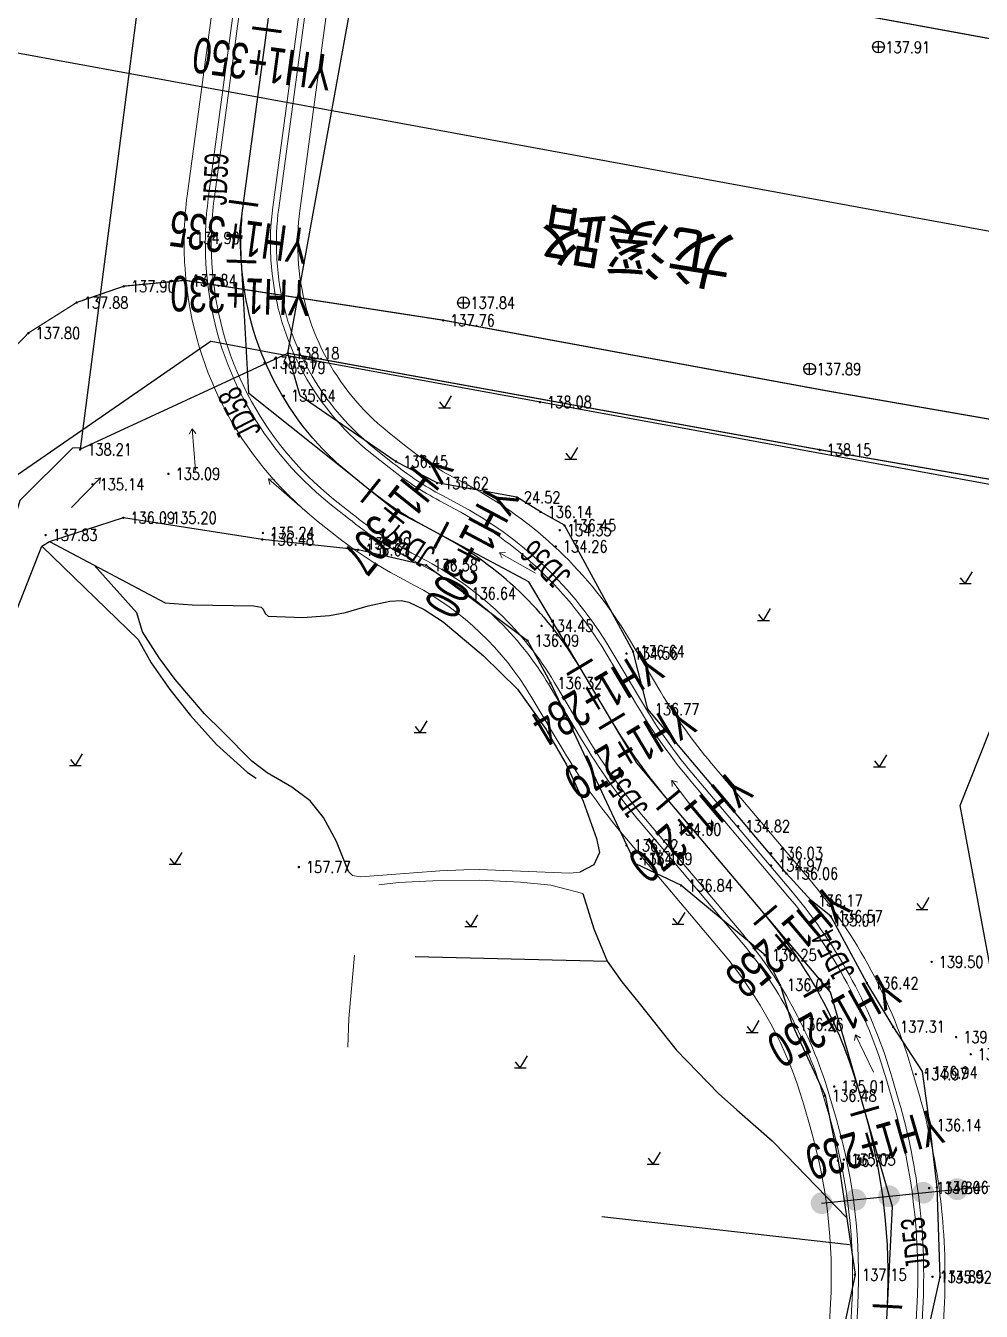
# Model space of a CAD drawing. Extents: x 529262 to 576451, y 2694391 to 2717535.
# Drawn here: x 562910.7 to 562991.4, y 2710203.6 to 2710312.2 of the extents above; entities that cross this region are included whole.
import ezdxf
from ezdxf.enums import TextEntityAlignment as Align
from ezdxf.xclip import XClip

# ---------------------------------------------------------------- set-up
doc = ezdxf.new("R2010")
doc.units = 0
doc.header["$XCLIPFRAME"] = 0
doc.linetypes.add('DASHED', pattern=[19.05, 12.7, -6.35])
for name, color, linetype in [('COMPONENT', 8, 'Continuous'), ('DLSS', 4, 'Continuous'), ('DMTZ', 8, 'Continuous'), ('GCD', 8, 'Continuous'), ('JMD', 8, 'Continuous'), ('PP-COM', 7, 'Continuous'), ('RD-中线', 40, 'Continuous'), ('RD-红线', 7, 'Continuous'), ('RD-路名', 7, 'Continuous'), ('ZBTZ', 8, 'Continuous'), ('交点标注', 3, 'Continuous'), ('桩号标注_YH', 2, 'Continuous'), ('道路中线_04护管挡墙', 7, 'Continuous'), ('雨水管径标注_YH', 95, 'Continuous')]:
    doc.layers.add(name, color=color, linetype=linetype)
doc.layers.add('SXSS', color=5, linetype='Continuous', lineweight=0)
doc.styles.add('EICAD', font='fsdb_e.shx', dxfattribs={"width": 0.707, "height": 2, "bigfont": 'tjhzf.shx'})
doc.styles.add('HZ', font='rs.shx', dxfattribs={"width": 0.8, "bigfont": 'hztxt.shx'})
doc.styles.add('JieTuHzTxt', font='smsim.shx', dxfattribs={"width": 0.7, "bigfont": 'smfs.shx'})
doc.styles.add('SMEDI', font='smsim.shx', dxfattribs={"width": 0.75, "height": 3.5, "bigfont": 'smfs.shx'})
doc.styles.add('黑体', font='simhei.ttf')
doc.linetypes.add('10421', pattern='A,2,[150,AAA.SHX,S=0.5,R=0,X=0,Y=0.5],1e-11', length=2)

# ---------------------------------------------------------------- blocks, each defined once
blk = doc.blocks.new('A$C19FD0107')
at = {"layer": 'RD-中线', "color": 8, "linetype": 'Continuous', "flags": 128}
blk.add_lwpolyline([(-8094.49, 15920.48), (-7546.41, 15819.96, 0.052358), (-7483.94, 15815.15), (-7169.78, 15823.9, 0.002675), (-7009.35, 15829.23), (-6599.11, 15842.91, -0.002003), (-6594.3, 15843.05, -0.002003)], format="xyb", dxfattribs=at)
at = {"layer": 'RD-红线', "color": 8}
blk.add_lwpolyline([(-8071.64, 15894.94), (-8089.11, 15882.86, 0.414874)], format="xyb", dxfattribs=at)
at = {"layer": 'RD-红线', "color": 8, "linetype": 'Continuous', "flags": 128}
blk.add_lwpolyline([(-8071.64, 15894.94), (-8066.71, 15894.03), (-7838.98, 15852.27)], dxfattribs=at)
blk = doc.blocks.new('A$C78DC5665')
at = {"layer": '雨水管径标注_YH', "color": 2}
for p, q in [((0.92, 35.54), (0.92, -12.18)), ((0.92, 7.02), (7.25, 7.02)), ((0.92, 2.22), (7.25, 2.22)), ((0.92, -2.58), (7.25, -2.58)), ((0.92, -7.38), (7.25, -7.38)), ((0.92, -12.18), (7.25, -12.18))]:
    blk.add_line(p, q, dxfattribs=at)
at = {"layer": '雨水管径标注_YH', "color": 2, "const_width": 0.919}
for points in [[(0.46, 35.54, 1), (1.38, 35.54, 1)], [(0.46, 32.67, 1), (1.38, 32.67, 1)], [(0.46, 29.82, 1), (1.38, 29.82, 1)], [(0.46, 26.91, 1), (1.38, 26.91, 1)], [(0.46, 24.02, 1), (1.38, 24.02, 1)]]:
    blk.add_lwpolyline(points, format="xyb", close=True, dxfattribs=at)
at = {"layer": '雨水管径标注_YH', "color": 2, "style": 'SMEDI', "width": 0.75}
for s, p in [('左岸污水管', (8.01, 4.86)), ('护墙顶边线', (8.01, -0.06)), ('护墙中心线', (8.01, -4.85)), ('护墙顶边线', (8.01, -9.65)), ('右岸污水管', (8.01, -14.45))]:
    blk.add_text(s, height=3.5, dxfattribs=at).set_placement(p)
blk = doc.blocks.new('GC200')
at = {"linetype": 'Continuous', "const_width": 0.2, "flags": 128}
blk.add_lwpolyline([(-0.1, 0, 1), (0.1, 0, 1)], format="xyb", close=True, dxfattribs=at)
blk = doc.blocks.new('gc123')
at = {"color": 8}
for p, q in [((-1, 0), (1, 0)), ((0, 0), (-0.8, 1)), ((0, 0), (1.2, 2))]:
    blk.add_line(p, q, dxfattribs=at)
blk = doc.blocks.new('gc086')
at = {"color": 8}
for p, q in [((0, 0), (7, 0)), ((7, 0), (6.18, 0.57)), ((7, 0), (6.18, -0.57))]:
    blk.add_line(p, q, dxfattribs=at)
blk = doc.blocks.new('gcbj0102')
for p, q in [((-1, 0), (1, 0)), ((0, -1), (0, 1))]:
    blk.add_line(p, q)
blk.add_circle((0, 0), 1)

msp = doc.modelspace()

# ---------------------------------------------------------------- linework, layer by layer
at = {"layer": 'DLSS', "color": 8, "linetype": 'Continuous', "const_width": 0.1, "flags": 128}
for points in [[(562961.054, 2710321.862), (562960.488, 2710319.746), (562960.402, 2710317.564), (562961.065, 2710316.783), (562992.964, 2710310.947), (563008.577, 2710308.231), (563053.044, 2710300.94)], [(562945.958, 2710287.321), (562924.148, 2710290.687), (562918.997, 2710290.195), (562915.007, 2710288.82), (562910.937, 2710286.249), (562906.31, 2710281.51), (562903.649, 2710274.359), (562889.912, 2710277.072)], [(562945.958, 2710287.321), (562978.628, 2710281.302), (562994.242, 2710278.585), (563024.994, 2710273.792)], [(562932.831, 2710284.535), (562977.753, 2710276.379), (562997.104, 2710273.012), (562998.135, 2710272.726)]]:
    msp.add_lwpolyline(points, dxfattribs=at)
at = {"layer": 'DMTZ', "linetype": '10421', "flags": 128}
for points in [[(562891.817, 2709967.535), (562899.139, 2709975.645), (562902.82, 2709977.469), (562904.768, 2709983.506), (562903.262, 2709992.527), (562889.149, 2710004.377), (562888.172, 2710014.44), (562892.017, 2710025.357), (562907.582, 2710037.435), (562915.731, 2710052.908), (562926.172, 2710065.286), (562942.719, 2710077.383), (562966.058, 2710095.039), (562972.347, 2710098.743), (562983.633, 2710105.189), (562991.499, 2710115.352), (562993.368, 2710123.006), (562992.616, 2710137.584), (562993.039, 2710142.441), (562986.618, 2710173.376), (562984.673, 2710176.861), (562984.959, 2710183.234), (562985.227, 2710186.761), (562985.505, 2710191.139), (562985.496, 2710195.611), (562987.925, 2710206.507), (562987.659, 2710214.081), (562987.05, 2710219.352), (562986.429, 2710223.862), (562983.956, 2710227.657), (562981.743, 2710231.341), (562978.703, 2710236.972), (562977.016, 2710238.306), (562974.952, 2710240.591), (562963.226, 2710254.464), (562961.996, 2710259.346), (562956.197, 2710270.005), (562954.182, 2710271.136), (562952.182, 2710272.369), (562945.448, 2710273.573), (562941.972, 2710275.348), (562933.863, 2710280.93), (562932.831, 2710284.535)], [(562915.339, 2710276.545), (562914.658, 2710276.505), (562910.202, 2710272.099), (562906.512, 2710259.629), (562903.799, 2710250.629), (562900.544, 2710243.797)], [(562912.698, 2710268.629), (562918.954, 2710270.651), (562930.683, 2710268.81), (562938.776, 2710267.938), (562944.523, 2710266.64), (562947.749, 2710264.257), (562953.079, 2710260.269), (562955.015, 2710256.686), (562961.451, 2710242.961), (562962.204, 2710241.418), (562966.056, 2710239.586), (562973.131, 2710233.709), (562974.4, 2710231.191), (562975.412, 2710227.837), (562978.203, 2710221.83), (562979.299, 2710216.339), (562980.734, 2710206.705), (562979.915, 2710202.895), (562978.949, 2710196.924), (562978.931, 2710192.473), (562978.359, 2710174.733), (562981.085, 2710166.161), (562983.669, 2710157.243), (562984.47, 2710154.475), (562984.378, 2710140.244), (562985.286, 2710133.966), (562984.33, 2710123.145), (562985.518, 2710120.925), (562984.491, 2710118.379), (562982.412, 2710115.054), (562975.939, 2710109.063), (562974.347, 2710108.91), (562967.275, 2710105.948), (562957.665, 2710099.694), (562943.384, 2710090.343), (562935.555, 2710082.955), (562917.15, 2710068.681), (562914.408, 2710066.425), (562909.606, 2710060.262), (562906.703, 2710054.48), (562901.009, 2710045.493), (562896.64, 2710038.14), (562893.796, 2710036.489), (562887.714, 2710034.889), (562877.971, 2710032.034), (562874.119, 2710026.751), (562869.711, 2710021.235), (562870.069, 2710013.38), (562870.746, 2710011.89), (562872.199, 2710006.551), (562876.316, 2710000.578), (562878.116, 2709997.625), (562884.268, 2709994.029), (562889.617, 2709984.908), (562889.802, 2709983.913), (562888.667, 2709981.702), (562887.706, 2709980.179), (562884.46, 2709979.359), (562883.897, 2709978.376), (562882.719, 2709976.888), (562882.151, 2709971.685)], [(562946.356, 2709923.839), (562948.566, 2709930.971), (562948.633, 2709933.432), (562937.096, 2709944.437), (562921.896, 2709952.03), (562918.364, 2709952.926), (562910.235, 2709958.348), (562903.206, 2709963.164), (562900.039, 2709966.034), (562899.305, 2709969.756), (562900.979, 2709972.277), (562905.766, 2709981.011), (562904.643, 2709994.259), (562900.465, 2709999.384), (562897.08, 2710008.637), (562898.51, 2710021.246), (562905.366, 2710031.693), (562911.722, 2710039.337), (562924.469, 2710058.08), (562946.043, 2710074.761), (562975.65, 2710096.722), (562988.842, 2710105.064), (562993.974, 2710104.948), (562996.879, 2710116.312), (562997.75, 2710120.364), (562997.082, 2710129.336), (562994.732, 2710142.188), (562994.501, 2710144.949), (562994.352, 2710147.194), (562995.44, 2710159.73), (562992.704, 2710173.867), (562992.727, 2710229.548), (562989.6, 2710246.322), (562997.714, 2710266.745), (563019.949, 2710268.978)]]:
    msp.add_lwpolyline(points, dxfattribs=at)
msp.add_lwpolyline([(562902.349, 2710242.937), (562905.605, 2710249.768, 0.0380035), (562905.714, 2710250.051), (562908.427, 2710259.051, 0.0012754), (562908.43, 2710259.061), (562912.055, 2710268.224), (562912.698, 2710268.629)], format="xyb", dxfattribs=at)
at = {"layer": 'DMTZ', "linetype": '10421'}
for points in [[(562912.698, 2710268.629), (562922.463, 2710263.451), (562924.747, 2710263.275), (562929.957, 2710263.195), (562930.577, 2710263.087), (562930.756, 2710262.921), (562930.907, 2710262.544), (562931.163, 2710262.325), (562934.093, 2710262.22), (562936.346, 2710262.382), (562937.693, 2710262.626), (562939.615, 2710263.201), (562941.449, 2710263.582), (562942.43, 2710263.65), (562943.045, 2710263.491), (562944.35, 2710262.88), (562945.956, 2710261.852), (562949.354, 2710258.98), (562952.223, 2710256.145), (562954.644, 2710252.742), (562954.746, 2710252.568)], [(562954.746, 2710252.568), (562956.38, 2710249.769), (562957.78, 2710246.697), (562958.887, 2710243.551), (562959.163, 2710242.345), (562958.686, 2710241.324), (562957.503, 2710240.686)], [(562957.756, 2710238.905), (562958.68, 2710235.901), (562959.807, 2710233.173), (562961.041, 2710231.427), (562962.515, 2710229.635), (562965.639, 2710225.699), (562969.212, 2710221.988), (562970.759, 2710220.633), (562973.747, 2710218.001), (562974.919, 2710216.793), (562980.017, 2710211.522)]]:
    msp.add_lwpolyline(points, dxfattribs=at)
at = {"layer": 'JMD', "linetype": 'Continuous', "flags": 128}
msp.add_lwpolyline([(562915.303, 2710276.412), (562932.831, 2710284.535), (562940.265, 2710325.537), (562923.822, 2710342.232)], close=True, dxfattribs=at)
at = {"layer": 'SXSS', "color": 8, "linetype": 'Continuous'}
for points in [[(562957.503, 2710240.686), (562956.636, 2710240.608), (562948.979, 2710240.922), (562947.705, 2710240.893), (562945.671, 2710240.814), (562938.988, 2710240.31), (562938.294, 2710240.413)], [(562940.511, 2710239.627), (562940.515, 2710239.627), (562942.178, 2710239.811), (562945.082, 2710239.967), (562949.056, 2710240.025), (562952.491, 2710239.852), (562955.035, 2710239.589), (562957.756, 2710238.905)], [(562937.901, 2710225.916), (562937.981, 2710228.346), (562938.471, 2710233.684)]]:
    msp.add_lwpolyline(points, dxfattribs=at)
at = {"layer": 'ZBTZ', "linetype": 'Continuous'}
for points in [[(562912.055, 2710268.224), (562920.194, 2710260.34), (562921.298, 2710258.376), (562922.865, 2710256.118), (562924.619, 2710253.922), (562925.832, 2710252.568)], [(562927.303, 2710252.568), (562925.798, 2710254.067), (562923.316, 2710256.971), (562921.966, 2710258.795), (562920.571, 2710261.003), (562920.081, 2710262.598), (562916.484, 2710266.621)], [(562925.832, 2710252.568), (562926.808, 2710251.48), (562929.434, 2710249.105), (562930.149, 2710248.646)], [(562938.294, 2710240.413), (562937.965, 2710240.756), (562936.951, 2710243.282), (562935.839, 2710245.319), (562934.722, 2710246.713), (562933.17, 2710247.872), (562931.083, 2710249.083), (562929.796, 2710250.085), (562927.303, 2710252.568)], [(562943.588, 2710233.561), (562959.807, 2710233.173)]]:
    msp.add_lwpolyline(points, dxfattribs=at)
at = {"layer": 'ZBTZ', "linetype": 'Continuous', "flags": 128}
msp.add_lwpolyline([(562980.265, 2710209.214), (562959.353, 2710211.568)], dxfattribs=at)
at = {"layer": '交点标注', "linetype": 'DASHED'}
for p, q in [((562928.769, 2710294.828), (562929.088, 2710297.195)), ((562928.904, 2710292.443), (562928.769, 2710294.828)), ((562929.544, 2710281.133), (562928.913, 2710292.278)), ((562938.263, 2710274.164), (562929.544, 2710281.133)), ((562942.01, 2710271.169), (562939.827, 2710272.913)), ((562944.477, 2710269.857), (562942.01, 2710271.169)), ((562953.191, 2710265.225), (562945.787, 2710269.161)), ((562957.481, 2710258.02), (562953.191, 2710265.225)), ((562962.305, 2710249.918), (562960.203, 2710253.45)), ((562964.957, 2710246.778), (562962.305, 2710249.918)), ((562978.648, 2710230.559), (562973.159, 2710237.061)), ((562981.015, 2710222.386), (562978.648, 2710230.559)), ((562983.901, 2710212.423), (562981.559, 2710220.509)), ((562983.466, 2710204.017), (562983.901, 2710212.423))]:
    msp.add_line(p, q, dxfattribs=at)
at = {"layer": '桩号标注_YH', "const_width": 0.25}
for points in [[(562929.824, 2710312.018), (562932.302, 2710311.685)], [(562927.849, 2710297.362), (562930.327, 2710297.028)], [(562927.664, 2710292.323), (562930.162, 2710292.234)], [(562939.047, 2710271.937), (562940.608, 2710273.89)], [(562945.2, 2710268.057), (562946.374, 2710270.265)], [(562956.407, 2710257.381), (562958.555, 2710258.66)], [(562959.129, 2710252.81), (562961.277, 2710254.089)], [(562964.001, 2710245.972), (562965.912, 2710247.584)], [(562972.204, 2710236.255), (562974.114, 2710237.868)], [(562976.414, 2710230.174), (562978.596, 2710231.395)], [(562980.358, 2710220.161), (562982.76, 2710220.857)], [(562982.218, 2710204.081), (562984.714, 2710203.952)]]:
    msp.add_lwpolyline(points, dxfattribs=at)
at = {"layer": '道路中线_04护管挡墙', "color": 8, "lineweight": 0}
for points in [[(562987.239, 2710184.033), (562988.259, 2710203.769, 0.0835896), (562986.17, 2710221.844), (562985.626, 2710223.721, 0.1051884), (562976.827, 2710240.158), (562968.624, 2710249.874, -0.0410303), (562964.327, 2710255.906), (562961.605, 2710260.476, 0.1371223), (562948.04, 2710273.399), (562946.73, 2710274.096, -0.0464645), (562942.825, 2710276.663), (562941.26, 2710277.913, -0.2131136), (562933.705, 2710292.55), (562933.696, 2710292.714, -0.0476659), (562933.845, 2710296.554), (562941.246, 2710351.473, -0.0825333), (562945.607, 2710365.638), (562957.112, 2710388.666, -0.0348725), (562960.312, 2710394.089), (562968.309, 2710405.709, 0.1323975), (562976.075, 2710427.695), (562976.15, 2710428.679, 0.0780064), (562975.047, 2710442.529), (562969.481, 2710465.761, -0.1370914)], [(562984.942, 2710184.152), (562985.963, 2710203.888, 0.0835896), (562983.96, 2710221.204), (562983.417, 2710223.081, 0.1051884), (562975.07, 2710238.674), (562966.867, 2710248.391, -0.0410303), (562962.351, 2710254.729), (562959.629, 2710259.3, 0.1371223), (562946.961, 2710271.368), (562945.65, 2710272.065, -0.0464645), (562941.388, 2710274.866), (562939.824, 2710276.116, -0.2131136), (562931.409, 2710292.42), (562931.4, 2710292.584, -0.0476659), (562931.565, 2710296.861), (562938.967, 2710351.78, -0.0825333), (562943.549, 2710366.666), (562955.054, 2710389.693, -0.0348725), (562958.417, 2710395.393), (562966.415, 2710407.013, 0.1323975), (562973.781, 2710427.87), (562973.857, 2710428.854, 0.0780064), (562972.81, 2710441.994), (562967.245, 2710465.225, -0.1370914)], [(562985.441, 2710184.126), (562986.462, 2710203.862, 0.0835896), (562984.441, 2710221.343), (562983.897, 2710223.221, 0.1051884), (562975.452, 2710238.997), (562967.249, 2710248.713, -0.0410303), (562962.78, 2710254.985), (562960.058, 2710259.555, 0.1371223), (562947.195, 2710271.81), (562945.885, 2710272.506, -0.0464645), (562941.701, 2710275.257), (562940.137, 2710276.507, -0.2131136), (562931.908, 2710292.448), (562931.899, 2710292.612, -0.0476659), (562932.061, 2710296.794), (562939.462, 2710351.713, -0.0825333), (562943.997, 2710366.442), (562955.502, 2710389.47, -0.0348725), (562958.829, 2710395.11), (562966.827, 2710406.73, 0.1323975), (562974.28, 2710427.832), (562974.355, 2710428.816, 0.0780064), (562973.297, 2710442.11), (562967.731, 2710465.342, -0.1370914)], [(562977.651, 2710184.529), (562978.672, 2710204.265, 0.0835896), (562976.948, 2710219.174), (562976.405, 2710221.051, 0.1051884), (562969.491, 2710233.965), (562961.289, 2710243.682, -0.0410303), (562956.078, 2710250.994), (562953.357, 2710255.565, 0.1371223), (562943.534, 2710264.923), (562942.224, 2710265.619, -0.0464645), (562936.83, 2710269.164), (562935.266, 2710270.414, -0.2131136), (562924.121, 2710292.007), (562924.111, 2710292.171, -0.0476659), (562924.331, 2710297.836), (562931.732, 2710352.755, -0.0825333), (562937.019, 2710369.928), (562948.524, 2710392.956, -0.0348725), (562952.404, 2710399.532), (562960.401, 2710411.152, 0.1323975), (562966.503, 2710428.427), (562966.578, 2710429.41, 0.0780064), (562965.711, 2710440.293), (562960.146, 2710463.524, -0.1370914)], [(562979.449, 2710184.436), (562980.47, 2710204.172, 0.0835896), (562978.677, 2710219.674), (562978.134, 2710221.551, 0.1051884), (562970.867, 2710235.126), (562962.664, 2710244.843, -0.0410303), (562957.625, 2710251.915), (562954.903, 2710256.486, 0.1371223), (562944.379, 2710266.512), (562943.069, 2710267.208, -0.0464645), (562937.954, 2710270.57), (562936.39, 2710271.82, -0.2131136), (562925.918, 2710292.109), (562925.909, 2710292.273, -0.0476659), (562926.115, 2710297.596), (562933.516, 2710352.514, -0.0825333), (562938.629, 2710369.124), (562950.134, 2710392.152, -0.0348725), (562953.887, 2710398.511), (562961.884, 2710410.131, 0.1323975), (562968.297, 2710428.289), (562968.373, 2710429.273, 0.0780064), (562967.462, 2710440.712), (562961.896, 2710463.944, -0.1370914)], [(562979.948, 2710184.41), (562980.969, 2710204.146, 0.0835896), (562979.158, 2710219.813), (562978.614, 2710221.691, 0.1051884), (562971.249, 2710235.449), (562963.046, 2710245.165, -0.0410303), (562958.055, 2710252.171), (562955.333, 2710256.741, 0.1371223), (562944.614, 2710266.953), (562943.303, 2710267.65, -0.0464645), (562938.267, 2710270.961), (562936.702, 2710272.211, -0.2131136), (562926.417, 2710292.137), (562926.408, 2710292.301, -0.0476659), (562926.61, 2710297.529), (562934.011, 2710352.448, -0.0825333), (562939.076, 2710368.9), (562950.582, 2710391.928, -0.0348725), (562954.299, 2710398.228), (562962.296, 2710409.848, 0.1323975), (562968.796, 2710428.251), (562968.871, 2710429.235, 0.0780064), (562967.948, 2710440.829), (562962.382, 2710464.06, -0.1370914)]]:
    msp.add_lwpolyline(points, format="xyb", dxfattribs=at)
at = {"layer": '道路中线_04护管挡墙', "color": 1}
msp.add_lwpolyline([(562982.445, 2710184.281), (562983.466, 2710204.017, 0.0835896), (562981.559, 2710220.509), (562981.015, 2710222.386, 0.1051884), (562973.159, 2710237.061), (562964.957, 2710246.778, -0.0410303), (562960.203, 2710253.45), (562957.481, 2710258.02, 0.1371223), (562945.787, 2710269.161), (562944.477, 2710269.857, -0.0464645), (562939.827, 2710272.913), (562938.263, 2710274.164, -0.2131136), (562928.913, 2710292.278), (562928.904, 2710292.443, -0.0476659), (562929.088, 2710297.195), (562936.489, 2710352.114, -0.0825333), (562941.313, 2710367.783), (562952.818, 2710390.811, -0.0348725), (562956.358, 2710396.81), (562964.355, 2710408.431, 0.1323975), (562971.289, 2710428.061), (562971.364, 2710429.045, 0.0780064), (562970.379, 2710441.411), (562964.814, 2710464.643, -0.1370914)], format="xyb", dxfattribs=at)

# ---------------------------------------------------------------- block references
at = {"layer": 'COMPONENT', "linetype": 'Continuous', "xscale": 0.5, "yscale": 0.5}
for p in [(562982.716, 2710310.402), (562947.669, 2710288.798), (562976.9, 2710283.203)]:
    msp.add_blockref('gcbj0102', p, dxfattribs=at)
at = {"layer": 'GCD', "color": 3, "linetype": 'Continuous'}
ref = msp.add_blockref('GC200', (562982.704, 2710310.374, 137.905), dxfattribs=dict(at, xscale=0.5, yscale=0.5, zscale=0.5))
ref.add_attrib('height', '137.91', dxfattribs={"linetype": 'Continuous', "height": 1, "style": 'HZ', "width": 0.8}).set_placement((562983.304, 2710310.374, 137.905), align=Align.MIDDLE_LEFT)
at = {"layer": 'GCD', "linetype": 'Continuous'}
ref = msp.add_blockref('GC200', (562924.409, 2710294.264, 134.9), dxfattribs=dict(at, xscale=0.5, yscale=0.5, zscale=0.5))
ref.add_attrib('height', '134.90', dxfattribs={"linetype": 'Continuous', "height": 1, "style": 'HZ', "width": 0.8}).set_placement((562925.009, 2710294.264, 134.9), align=Align.MIDDLE_LEFT)
at = {"layer": 'GCD', "color": 3, "linetype": 'Continuous'}
ref = msp.add_blockref('GC200', (562918.985, 2710290.179, 137.897), dxfattribs=dict(at, xscale=0.5, yscale=0.5, zscale=0.5))
ref.add_attrib('height', '137.90', dxfattribs={"linetype": 'Continuous', "height": 1, "style": 'HZ', "width": 0.8}).set_placement((562919.585, 2710290.179, 137.897), align=Align.MIDDLE_LEFT)
ref = msp.add_blockref('GC200', (562924.136, 2710290.671, 137.839), dxfattribs=dict(at, xscale=0.5, yscale=0.5, zscale=0.5))
ref.add_attrib('height', '137.84', dxfattribs={"linetype": 'Continuous', "height": 1, "style": 'HZ', "width": 0.8}).set_placement((562924.736, 2710290.671, 137.839), align=Align.MIDDLE_LEFT)
ref = msp.add_blockref('GC200', (562914.995, 2710288.804, 137.883), dxfattribs=dict(at, xscale=0.5, yscale=0.5, zscale=0.5))
ref.add_attrib('height', '137.88', dxfattribs={"linetype": 'Continuous', "height": 1, "style": 'HZ', "width": 0.8}).set_placement((562915.595, 2710288.804, 137.883), align=Align.MIDDLE_LEFT)
ref = msp.add_blockref('GC200', (562947.656, 2710288.785, 137.838), dxfattribs=dict(at, xscale=0.5, yscale=0.5, zscale=0.5))
ref.add_attrib('height', '137.84', dxfattribs={"linetype": 'Continuous', "height": 1, "style": 'HZ', "width": 0.8}).set_placement((562948.256, 2710288.785, 137.838), align=Align.MIDDLE_LEFT)
ref = msp.add_blockref('GC200', (562945.946, 2710287.305, 137.755), dxfattribs=dict(at, xscale=0.5, yscale=0.5, zscale=0.5))
ref.add_attrib('height', '137.76', dxfattribs={"linetype": 'Continuous', "height": 1, "style": 'HZ', "width": 0.8}).set_placement((562946.546, 2710287.305, 137.755), align=Align.MIDDLE_LEFT)
ref = msp.add_blockref('GC200', (562910.925, 2710286.233, 137.796), dxfattribs=dict(at, xscale=0.5, yscale=0.5, zscale=0.5))
ref.add_attrib('height', '137.80', dxfattribs={"linetype": 'Continuous', "height": 1, "style": 'HZ', "width": 0.8}).set_placement((562911.525, 2710286.233, 137.796), align=Align.MIDDLE_LEFT)
at = {"layer": 'GCD', "linetype": 'Continuous'}
ref = msp.add_blockref('GC200', (562930.865, 2710283.715, 138.311), dxfattribs=dict(at, xscale=0.5, yscale=0.5, zscale=0.5))
ref.add_attrib('height', '138.31', dxfattribs={"linetype": 'Continuous', "height": 1, "style": 'HZ', "width": 0.8}).set_placement((562931.465, 2710283.715, 138.311), align=Align.MIDDLE_LEFT)
at = {"layer": 'GCD', "color": 3, "linetype": 'Continuous'}
ref = msp.add_blockref('GC200', (562932.819, 2710284.519, 138.18), dxfattribs=dict(at, xscale=0.5, yscale=0.5, zscale=0.5))
ref.add_attrib('height', '138.18', dxfattribs={"linetype": 'Continuous', "height": 1, "style": 'HZ', "width": 0.8}).set_placement((562933.419, 2710284.519, 138.18), align=Align.MIDDLE_LEFT)
at = {"layer": 'GCD', "linetype": 'Continuous'}
ref = msp.add_blockref('GC200', (562931.649, 2710283.296, 135.787), dxfattribs=dict(at, xscale=0.5, yscale=0.5, zscale=0.5))
ref.add_attrib('height', '135.79', dxfattribs={"linetype": 'Continuous', "height": 1, "style": 'HZ', "width": 0.8}).set_placement((562932.249, 2710283.296, 135.787), align=Align.MIDDLE_LEFT)
at = {"layer": 'GCD', "color": 3, "linetype": 'Continuous'}
ref = msp.add_blockref('GC200', (562976.887, 2710283.19, 137.887), dxfattribs=dict(at, xscale=0.5, yscale=0.5, zscale=0.5))
ref.add_attrib('height', '137.89', dxfattribs={"linetype": 'Continuous', "height": 1, "style": 'HZ', "width": 0.8}).set_placement((562977.487, 2710283.19, 137.887), align=Align.MIDDLE_LEFT)
at = {"layer": 'GCD', "linetype": 'Continuous'}
ref = msp.add_blockref('GC200', (562932.503, 2710280.939, 135.64), dxfattribs=dict(at, xscale=0.5, yscale=0.5, zscale=0.5))
ref.add_attrib('height', '135.64', dxfattribs={"linetype": 'Continuous', "height": 1, "style": 'HZ', "width": 0.8}).set_placement((562933.103, 2710280.939, 135.64), align=Align.MIDDLE_LEFT)
at = {"layer": 'GCD', "color": 3, "linetype": 'Continuous'}
ref = msp.add_blockref('GC200', (562954.133, 2710280.393, 138.082), dxfattribs=dict(at, xscale=0.5, yscale=0.5, zscale=0.5))
ref.add_attrib('height', '138.08', dxfattribs={"linetype": 'Continuous', "height": 1, "style": 'HZ', "width": 0.8}).set_placement((562954.733, 2710280.393, 138.082), align=Align.MIDDLE_LEFT)
ref = msp.add_blockref('GC200', (562915.291, 2710276.396, 138.21), dxfattribs=dict(at, xscale=0.5, yscale=0.5, zscale=0.5))
ref.add_attrib('height', '138.21', dxfattribs={"linetype": 'Continuous', "height": 1, "style": 'HZ', "width": 0.8}).set_placement((562915.891, 2710276.396, 138.21), align=Align.MIDDLE_LEFT)
ref = msp.add_blockref('GC200', (562977.741, 2710276.363, 138.15), dxfattribs=dict(at, xscale=0.5, yscale=0.5, zscale=0.5))
ref.add_attrib('height', '138.15', dxfattribs={"linetype": 'Continuous', "height": 1, "style": 'HZ', "width": 0.8}).set_placement((562978.341, 2710276.363, 138.15), align=Align.MIDDLE_LEFT)
ref = msp.add_blockref('GC200', (562941.983, 2710275.376, 136.454), dxfattribs=dict(at, xscale=0.5, yscale=0.5, zscale=0.5))
ref.add_attrib('height', '136.45', dxfattribs={"linetype": 'Continuous', "height": 1, "style": 'HZ', "width": 0.8}).set_placement((562942.583, 2710275.376, 136.454), align=Align.MIDDLE_LEFT)
at = {"layer": 'GCD', "linetype": 'Continuous'}
ref = msp.add_blockref('GC200', (562922.75, 2710274.342, 135.09), dxfattribs=dict(at, xscale=0.5, yscale=0.5, zscale=0.5))
ref.add_attrib('height', '135.09', dxfattribs={"linetype": 'Continuous', "height": 1, "style": 'HZ', "width": 0.8}).set_placement((562923.35, 2710274.342, 135.09), align=Align.MIDDLE_LEFT)
at = {"layer": 'GCD', "color": 3, "linetype": 'Continuous'}
ref = msp.add_blockref('GC200', (562916.334, 2710273.454, 135.136), dxfattribs=dict(at, xscale=0.5, yscale=0.5, zscale=0.5))
ref.add_attrib('height', '135.14', dxfattribs={"linetype": 'Continuous', "height": 1, "style": 'HZ', "width": 0.8}).set_placement((562916.934, 2710273.454, 135.136), align=Align.MIDDLE_LEFT)
ref = msp.add_blockref('GC200', (562945.436, 2710273.557, 136.618), dxfattribs=dict(at, xscale=0.5, yscale=0.5, zscale=0.5))
ref.add_attrib('height', '136.62', dxfattribs={"linetype": 'Continuous', "height": 1, "style": 'HZ', "width": 0.8}).set_placement((562946.036, 2710273.557, 136.618), align=Align.MIDDLE_LEFT)
ref = msp.add_blockref('GC200', (562952.17, 2710272.353, 24.523), dxfattribs=dict(at, xscale=0.5, yscale=0.5, zscale=0.5))
ref.add_attrib('height', '24.52', dxfattribs={"linetype": 'Continuous', "height": 1, "style": 'HZ', "width": 0.8}).set_placement((562952.77, 2710272.353, 24.523), align=Align.MIDDLE_LEFT)
ref = msp.add_blockref('GC200', (562918.942, 2710270.635, 136.094), dxfattribs=dict(at, xscale=0.5, yscale=0.5, zscale=0.5))
ref.add_attrib('height', '136.09', dxfattribs={"linetype": 'Continuous', "height": 1, "style": 'HZ', "width": 0.8}).set_placement((562919.542, 2710270.635, 136.094), align=Align.MIDDLE_LEFT)
at = {"layer": 'GCD', "linetype": 'Continuous'}
ref = msp.add_blockref('GC200', (562922.452, 2710270.628, 135.2), dxfattribs=dict(at, xscale=0.5, yscale=0.5, zscale=0.5))
ref.add_attrib('height', '135.20', dxfattribs={"linetype": 'Continuous', "height": 1, "style": 'HZ', "width": 0.8}).set_placement((562923.052, 2710270.628, 135.2), align=Align.MIDDLE_LEFT)
at = {"layer": 'GCD', "color": 3, "linetype": 'Continuous'}
ref = msp.add_blockref('GC200', (562954.17, 2710271.12, 136.136), dxfattribs=dict(at, xscale=0.5, yscale=0.5, zscale=0.5))
ref.add_attrib('height', '136.14', dxfattribs={"linetype": 'Continuous', "height": 1, "style": 'HZ', "width": 0.8}).set_placement((562954.77, 2710271.12, 136.136), align=Align.MIDDLE_LEFT)
at = {"layer": 'GCD', "linetype": 'Continuous'}
ref = msp.add_blockref('GC200', (562955.8, 2710269.582, 134.35), dxfattribs=dict(at, xscale=0.5, yscale=0.5, zscale=0.5))
ref.add_attrib('height', '134.35', dxfattribs={"linetype": 'Continuous', "height": 1, "style": 'HZ', "width": 0.8}).set_placement((562956.4, 2710269.582, 134.35), align=Align.MIDDLE_LEFT)
at = {"layer": 'GCD', "color": 3, "linetype": 'Continuous'}
ref = msp.add_blockref('GC200', (562956.185, 2710269.989, 136.445), dxfattribs=dict(at, xscale=0.5, yscale=0.5, zscale=0.5))
ref.add_attrib('height', '136.45', dxfattribs={"linetype": 'Continuous', "height": 1, "style": 'HZ', "width": 0.8}).set_placement((562956.785, 2710269.989, 136.445), align=Align.MIDDLE_LEFT)
ref = msp.add_blockref('GC200', (562912.377, 2710269.169, 137.828), dxfattribs=dict(at, xscale=0.5, yscale=0.5, zscale=0.5))
ref.add_attrib('height', '137.83', dxfattribs={"linetype": 'Continuous', "height": 1, "style": 'HZ', "width": 0.8}).set_placement((562912.977, 2710269.169, 137.828), align=Align.MIDDLE_LEFT)
ref = msp.add_blockref('GC200', (562930.671, 2710268.794, 136.481), dxfattribs=dict(at, xscale=0.5, yscale=0.5, zscale=0.5))
ref.add_attrib('height', '136.48', dxfattribs={"linetype": 'Continuous', "height": 1, "style": 'HZ', "width": 0.8}).set_placement((562931.271, 2710268.794, 136.481), align=Align.MIDDLE_LEFT)
at = {"layer": 'GCD', "linetype": 'Continuous'}
ref = msp.add_blockref('GC200', (562930.729, 2710269.347, 135.24), dxfattribs=dict(at, xscale=0.5, yscale=0.5, zscale=0.5))
ref.add_attrib('height', '135.24', dxfattribs={"linetype": 'Continuous', "height": 1, "style": 'HZ', "width": 0.8}).set_placement((562931.329, 2710269.347, 135.24), align=Align.MIDDLE_LEFT)
ref = msp.add_blockref('GC200', (562938.885, 2710268.455, 135.29), dxfattribs=dict(at, xscale=0.5, yscale=0.5, zscale=0.5))
ref.add_attrib('height', '135.29', dxfattribs={"linetype": 'Continuous', "height": 1, "style": 'HZ', "width": 0.8}).set_placement((562939.485, 2710268.455, 135.29), align=Align.MIDDLE_LEFT)
at = {"layer": 'GCD', "color": 3, "linetype": 'Continuous'}
ref = msp.add_blockref('GC200', (562938.764, 2710267.922, 136.625), dxfattribs=dict(at, xscale=0.5, yscale=0.5, zscale=0.5))
ref.add_attrib('height', '136.63', dxfattribs={"linetype": 'Continuous', "height": 1, "style": 'HZ', "width": 0.8}).set_placement((562939.364, 2710267.922, 136.625), align=Align.MIDDLE_LEFT)
ref = msp.add_blockref('GC200', (562955.463, 2710268.206, 134.26), dxfattribs=dict(at, xscale=0.5, yscale=0.5, zscale=0.5))
ref.add_attrib('height', '134.26', dxfattribs={"linetype": 'Continuous', "height": 1, "style": 'HZ', "width": 0.8}).set_placement((562956.063, 2710268.206, 134.26), align=Align.MIDDLE_LEFT)
ref = msp.add_blockref('GC200', (562944.511, 2710266.624, 136.576), dxfattribs=dict(at, xscale=0.5, yscale=0.5, zscale=0.5))
ref.add_attrib('height', '136.58', dxfattribs={"linetype": 'Continuous', "height": 1, "style": 'HZ', "width": 0.8}).set_placement((562945.111, 2710266.624, 136.576), align=Align.MIDDLE_LEFT)
ref = msp.add_blockref('GC200', (562947.737, 2710264.241, 136.638), dxfattribs=dict(at, xscale=0.5, yscale=0.5, zscale=0.5))
ref.add_attrib('height', '136.64', dxfattribs={"linetype": 'Continuous', "height": 1, "style": 'HZ', "width": 0.8}).set_placement((562948.337, 2710264.241, 136.638), align=Align.MIDDLE_LEFT)
ref = msp.add_blockref('GC200', (562954.258, 2710261.499, 134.453), dxfattribs=dict(at, xscale=0.5, yscale=0.5, zscale=0.5))
ref.add_attrib('height', '134.45', dxfattribs={"linetype": 'Continuous', "height": 1, "style": 'HZ', "width": 0.8}).set_placement((562954.858, 2710261.499, 134.453), align=Align.MIDDLE_LEFT)
ref = msp.add_blockref('GC200', (562953.067, 2710260.253, 136.094), dxfattribs=dict(at, xscale=0.5, yscale=0.5, zscale=0.5))
ref.add_attrib('height', '136.09', dxfattribs={"linetype": 'Continuous', "height": 1, "style": 'HZ', "width": 0.8}).set_placement((562953.667, 2710260.253, 136.094), align=Align.MIDDLE_LEFT)
at = {"layer": 'GCD', "linetype": 'Continuous'}
ref = msp.add_blockref('GC200', (562961.434, 2710259.163, 134.56), dxfattribs=dict(at, xscale=0.5, yscale=0.5, zscale=0.5))
ref.add_attrib('height', '134.56', dxfattribs={"linetype": 'Continuous', "height": 1, "style": 'HZ', "width": 0.8}).set_placement((562962.034, 2710259.163, 134.56), align=Align.MIDDLE_LEFT)
at = {"layer": 'GCD', "color": 3, "linetype": 'Continuous'}
ref = msp.add_blockref('GC200', (562961.984, 2710259.33, 136.644), dxfattribs=dict(at, xscale=0.5, yscale=0.5, zscale=0.5))
ref.add_attrib('height', '136.64', dxfattribs={"linetype": 'Continuous', "height": 1, "style": 'HZ', "width": 0.8}).set_placement((562962.584, 2710259.33, 136.644), align=Align.MIDDLE_LEFT)
ref = msp.add_blockref('GC200', (562955.003, 2710256.67, 136.321), dxfattribs=dict(at, xscale=0.5, yscale=0.5, zscale=0.5))
ref.add_attrib('height', '136.32', dxfattribs={"linetype": 'Continuous', "height": 1, "style": 'HZ', "width": 0.8}).set_placement((562955.603, 2710256.67, 136.321), align=Align.MIDDLE_LEFT)
ref = msp.add_blockref('GC200', (562963.214, 2710254.448, 136.769), dxfattribs=dict(at, xscale=0.5, yscale=0.5, zscale=0.5))
ref.add_attrib('height', '136.77', dxfattribs={"linetype": 'Continuous', "height": 1, "style": 'HZ', "width": 0.8}).set_placement((562963.814, 2710254.448, 136.769), align=Align.MIDDLE_LEFT)
at = {"layer": 'GCD', "linetype": 'Continuous'}
ref = msp.add_blockref('GC200', (562970.876, 2710244.575, 134.82), dxfattribs=dict(at, xscale=0.5, yscale=0.5, zscale=0.5))
ref.add_attrib('height', '134.82', dxfattribs={"linetype": 'Continuous', "height": 1, "style": 'HZ', "width": 0.8}).set_placement((562971.476, 2710244.575, 134.82), align=Align.MIDDLE_LEFT)
at = {"layer": 'GCD', "color": 3, "linetype": 'Continuous'}
ref = msp.add_blockref('GC200', (562965.072, 2710244.295, 134.601), dxfattribs=dict(at, xscale=0.5, yscale=0.5, zscale=0.5))
ref.add_attrib('height', '134.60', dxfattribs={"linetype": 'Continuous', "height": 1, "style": 'HZ', "width": 0.8}).set_placement((562965.672, 2710244.295, 134.601), align=Align.MIDDLE_LEFT)
ref = msp.add_blockref('GC200', (562961.439, 2710242.945, 136.221), dxfattribs=dict(at, xscale=0.5, yscale=0.5, zscale=0.5))
ref.add_attrib('height', '136.22', dxfattribs={"linetype": 'Continuous', "height": 1, "style": 'HZ', "width": 0.8}).set_placement((562962.039, 2710242.945, 136.221), align=Align.MIDDLE_LEFT)
ref = msp.add_blockref('GC200', (562961.992, 2710241.787, 136.1), dxfattribs=dict(at, xscale=0.5, yscale=0.5, zscale=0.5))
ref.add_attrib('height', '136.10', dxfattribs={"linetype": 'Continuous', "height": 1, "style": 'HZ', "width": 0.8}).set_placement((562962.592, 2710241.787, 136.1), align=Align.MIDDLE_LEFT)
at = {"layer": 'GCD', "linetype": 'Continuous'}
ref = msp.add_blockref('GC200', (562962.642, 2710241.817, 134.89), dxfattribs=dict(at, xscale=0.5, yscale=0.5, zscale=0.5))
ref.add_attrib('height', '134.89', dxfattribs={"linetype": 'Continuous', "height": 1, "style": 'HZ', "width": 0.8}).set_placement((562963.242, 2710241.817, 134.89), align=Align.MIDDLE_LEFT)
at = {"layer": 'GCD', "color": 3, "linetype": 'Continuous'}
ref = msp.add_blockref('GC200', (562973.643, 2710241.263, 134.974), dxfattribs=dict(at, xscale=0.5, yscale=0.5, zscale=0.5))
ref.add_attrib('height', '134.97', dxfattribs={"linetype": 'Continuous', "height": 1, "style": 'HZ', "width": 0.8}).set_placement((562974.243, 2710241.263, 134.974), align=Align.MIDDLE_LEFT)
ref = msp.add_blockref('GC200', (562973.652, 2710242.293, 136.029), dxfattribs=dict(at, xscale=0.5, yscale=0.5, zscale=0.5))
ref.add_attrib('height', '136.03', dxfattribs={"linetype": 'Continuous', "height": 1, "style": 'HZ', "width": 0.8}).set_placement((562974.252, 2710242.293, 136.029), align=Align.MIDDLE_LEFT)
ref = msp.add_blockref('GC200', (562933.76, 2710241.126, 157.773), dxfattribs=dict(at, xscale=0.5, yscale=0.5, zscale=0.5))
ref.add_attrib('height', '157.77', dxfattribs={"linetype": 'Continuous', "height": 1, "style": 'HZ', "width": 0.8}).set_placement((562934.36, 2710241.126, 157.773), align=Align.MIDDLE_LEFT)
ref = msp.add_blockref('GC200', (562974.94, 2710240.575, 136.06), dxfattribs=dict(at, xscale=0.5, yscale=0.5, zscale=0.5))
ref.add_attrib('height', '136.06', dxfattribs={"linetype": 'Continuous', "height": 1, "style": 'HZ', "width": 0.8}).set_placement((562975.54, 2710240.575, 136.06), align=Align.MIDDLE_LEFT)
ref = msp.add_blockref('GC200', (562966.044, 2710239.57, 136.836), dxfattribs=dict(at, xscale=0.5, yscale=0.5, zscale=0.5))
ref.add_attrib('height', '136.84', dxfattribs={"linetype": 'Continuous', "height": 1, "style": 'HZ', "width": 0.8}).set_placement((562966.644, 2710239.57, 136.836), align=Align.MIDDLE_LEFT)
ref = msp.add_blockref('GC200', (562977.004, 2710238.29, 136.167), dxfattribs=dict(at, xscale=0.5, yscale=0.5, zscale=0.5))
ref.add_attrib('height', '136.17', dxfattribs={"linetype": 'Continuous', "height": 1, "style": 'HZ', "width": 0.8}).set_placement((562977.604, 2710238.29, 136.167), align=Align.MIDDLE_LEFT)
ref = msp.add_blockref('GC200', (562978.691, 2710236.956, 136.573), dxfattribs=dict(at, xscale=0.5, yscale=0.5, zscale=0.5))
ref.add_attrib('height', '136.57', dxfattribs={"linetype": 'Continuous', "height": 1, "style": 'HZ', "width": 0.8}).set_placement((562979.291, 2710236.956, 136.573), align=Align.MIDDLE_LEFT)
at = {"layer": 'GCD', "linetype": 'Continuous'}
ref = msp.add_blockref('GC200', (562978.276, 2710236.621, 135.01), dxfattribs=dict(at, xscale=0.5, yscale=0.5, zscale=0.5))
ref.add_attrib('height', '135.01', dxfattribs={"linetype": 'Continuous', "height": 1, "style": 'HZ', "width": 0.8}).set_placement((562978.876, 2710236.621, 135.01), align=Align.MIDDLE_LEFT)
at = {"layer": 'GCD', "color": 3, "linetype": 'Continuous'}
ref = msp.add_blockref('GC200', (562973.119, 2710233.693, 136.254), dxfattribs=dict(at, xscale=0.5, yscale=0.5, zscale=0.5))
ref.add_attrib('height', '136.25', dxfattribs={"linetype": 'Continuous', "height": 1, "style": 'HZ', "width": 0.8}).set_placement((562973.719, 2710233.693, 136.254), align=Align.MIDDLE_LEFT)
ref = msp.add_blockref('GC200', (562987.206, 2710233.112, 139.497), dxfattribs=dict(at, xscale=0.5, yscale=0.5, zscale=0.5))
ref.add_attrib('height', '139.50', dxfattribs={"linetype": 'Continuous', "height": 1, "style": 'HZ', "width": 0.8}).set_placement((562987.806, 2710233.112, 139.497), align=Align.MIDDLE_LEFT)
ref = msp.add_blockref('GC200', (562974.388, 2710231.175, 136.04), dxfattribs=dict(at, xscale=0.5, yscale=0.5, zscale=0.5))
ref.add_attrib('height', '136.04', dxfattribs={"linetype": 'Continuous', "height": 1, "style": 'HZ', "width": 0.8}).set_placement((562974.988, 2710231.175, 136.04), align=Align.MIDDLE_LEFT)
ref = msp.add_blockref('GC200', (562981.731, 2710231.325, 136.419), dxfattribs=dict(at, xscale=0.5, yscale=0.5, zscale=0.5))
ref.add_attrib('height', '136.42', dxfattribs={"linetype": 'Continuous', "height": 1, "style": 'HZ', "width": 0.8}).set_placement((562982.331, 2710231.325, 136.419), align=Align.MIDDLE_LEFT)
ref = msp.add_blockref('GC200', (562975.4, 2710227.821, 136.257), dxfattribs=dict(at, xscale=0.5, yscale=0.5, zscale=0.5))
ref.add_attrib('height', '136.26', dxfattribs={"linetype": 'Continuous', "height": 1, "style": 'HZ', "width": 0.8}).set_placement((562976, 2710227.821, 136.257), align=Align.MIDDLE_LEFT)
ref = msp.add_blockref('GC200', (562983.944, 2710227.641, 137.312), dxfattribs=dict(at, xscale=0.5, yscale=0.5, zscale=0.5))
ref.add_attrib('height', '137.31', dxfattribs={"linetype": 'Continuous', "height": 1, "style": 'HZ', "width": 0.8}).set_placement((562984.544, 2710227.641, 137.312), align=Align.MIDDLE_LEFT)
ref = msp.add_blockref('GC200', (562989.274, 2710226.76, 139.216), dxfattribs=dict(at, xscale=0.5, yscale=0.5, zscale=0.5))
ref.add_attrib('height', '139.22', dxfattribs={"linetype": 'Continuous', "height": 1, "style": 'HZ', "width": 0.8}).set_placement((562989.874, 2710226.76, 139.216), align=Align.MIDDLE_LEFT)
ref = msp.add_blockref('GC200', (562990.503, 2710225.313, 139.531), dxfattribs=dict(at, xscale=0.5, yscale=0.5, zscale=0.5))
ref.add_attrib('height', '139.53', dxfattribs={"linetype": 'Continuous', "height": 1, "style": 'HZ', "width": 0.8}).set_placement((562991.103, 2710225.313, 139.531), align=Align.MIDDLE_LEFT)
at = {"layer": 'GCD', "linetype": 'Continuous'}
ref = msp.add_blockref('GC200', (562985.87, 2710223.631, 134.97), dxfattribs=dict(at, xscale=0.5, yscale=0.5, zscale=0.5))
ref.add_attrib('height', '134.97', dxfattribs={"linetype": 'Continuous', "height": 1, "style": 'HZ', "width": 0.8}).set_placement((562986.47, 2710223.631, 134.97), align=Align.MIDDLE_LEFT)
at = {"layer": 'GCD', "color": 3, "linetype": 'Continuous'}
ref = msp.add_blockref('GC200', (562986.714, 2710223.771, 136.936), dxfattribs=dict(at, xscale=0.5, yscale=0.5, zscale=0.5))
ref.add_attrib('height', '136.94', dxfattribs={"linetype": 'Continuous', "height": 1, "style": 'HZ', "width": 0.8}).set_placement((562987.314, 2710223.771, 136.936), align=Align.MIDDLE_LEFT)
ref = msp.add_blockref('GC200', (562978.191, 2710221.814, 136.475), dxfattribs=dict(at, xscale=0.5, yscale=0.5, zscale=0.5))
ref.add_attrib('height', '136.48', dxfattribs={"linetype": 'Continuous', "height": 1, "style": 'HZ', "width": 0.8}).set_placement((562978.791, 2710221.814, 136.475), align=Align.MIDDLE_LEFT)
ref = msp.add_blockref('GC200', (562978.971, 2710222.581, 135.01), dxfattribs=dict(at, xscale=0.5, yscale=0.5, zscale=0.5))
ref.add_attrib('height', '135.01', dxfattribs={"linetype": 'Continuous', "height": 1, "style": 'HZ', "width": 0.8}).set_placement((562979.571, 2710222.581, 135.01), align=Align.MIDDLE_LEFT)
ref = msp.add_blockref('GC200', (562987.034, 2710219.329, 136.135), dxfattribs=dict(at, xscale=0.5, yscale=0.5, zscale=0.5))
ref.add_attrib('height', '136.14', dxfattribs={"linetype": 'Continuous', "height": 1, "style": 'HZ', "width": 0.8}).set_placement((562987.634, 2710219.329, 136.135), align=Align.MIDDLE_LEFT)
ref = msp.add_blockref('GC200', (562979.287, 2710216.323, 136.767), dxfattribs=dict(at, xscale=0.5, yscale=0.5, zscale=0.5))
ref.add_attrib('height', '136.77', dxfattribs={"linetype": 'Continuous', "height": 1, "style": 'HZ', "width": 0.8}).set_placement((562979.887, 2710216.323, 136.767), align=Align.MIDDLE_LEFT)
at = {"layer": 'GCD', "linetype": 'Continuous'}
ref = msp.add_blockref('GC200', (562979.791, 2710216.414, 135.05), dxfattribs=dict(at, xscale=0.5, yscale=0.5, zscale=0.5))
ref.add_attrib('height', '135.05', dxfattribs={"linetype": 'Continuous', "height": 1, "style": 'HZ', "width": 0.8}).set_placement((562980.391, 2710216.414, 135.05), align=Align.MIDDLE_LEFT)
at = {"layer": 'GCD', "color": 3, "linetype": 'Continuous'}
ref = msp.add_blockref('GC200', (562986.997, 2710214.011, 134.84), dxfattribs=dict(at, xscale=0.5, yscale=0.5, zscale=0.5))
ref.add_attrib('height', '134.84', dxfattribs={"linetype": 'Continuous', "height": 1, "style": 'HZ', "width": 0.8}).set_placement((562987.597, 2710214.011, 134.84), align=Align.MIDDLE_LEFT)
ref = msp.add_blockref('GC200', (562987.647, 2710214.065, 136.064), dxfattribs=dict(at, xscale=0.5, yscale=0.5, zscale=0.5))
ref.add_attrib('height', '136.06', dxfattribs={"linetype": 'Continuous', "height": 1, "style": 'HZ', "width": 0.8}).set_placement((562988.247, 2710214.065, 136.064), align=Align.MIDDLE_LEFT)
ref = msp.add_blockref('GC200', (562980.722, 2710206.689, 137.146), dxfattribs=dict(at, xscale=0.5, yscale=0.5, zscale=0.5))
ref.add_attrib('height', '137.15', dxfattribs={"linetype": 'Continuous', "height": 1, "style": 'HZ', "width": 0.8}).set_placement((562981.322, 2710206.689, 137.146), align=Align.MIDDLE_LEFT)
ref = msp.add_blockref('GC200', (562987.272, 2710206.524, 134.853), dxfattribs=dict(at, xscale=0.5, yscale=0.5, zscale=0.5))
ref.add_attrib('height', '134.85', dxfattribs={"linetype": 'Continuous', "height": 1, "style": 'HZ', "width": 0.8}).set_placement((562987.872, 2710206.524, 134.853), align=Align.MIDDLE_LEFT)
ref = msp.add_blockref('GC200', (562987.913, 2710206.491, 135.923), dxfattribs=dict(at, xscale=0.5, yscale=0.5, zscale=0.5))
ref.add_attrib('height', '135.92', dxfattribs={"linetype": 'Continuous', "height": 1, "style": 'HZ', "width": 0.8}).set_placement((562988.513, 2710206.491, 135.923), align=Align.MIDDLE_LEFT)
at = {"layer": 'PP-COM'}
ref = msp.add_blockref('A$C19FD0107', (570997.993, 2694390.603), dxfattribs=at)
XClip(ref).set_block_clipping_path([(-9366.4383134884, 14428.6043910822), (-3328.4480743363, 17452.7484863754)])
at = {"layer": 'SXSS', "color": 8, "linetype": 'Continuous'}
for p, xscale, yscale, zscale, rotation in [((562925.041, 2710274.646), 0.4999999999403233, 0.4999999999403233, 0.4999999999403233, 94.88294549255066), ((562914.572, 2710271.511), 0.5000000000410945, 0.5000000000410945, 0.5000000000410945, 45.58190684450641), ((562933.834, 2710271.617), 0.4999999999827351, 0.4999999999827351, 0.4999999999827351, 138.8014301696551), ((562953.76, 2710265.94), 0.4999999998655376, 0.4999999998655376, 0.4999999998655376, 150.6454902400382), ((562967.385, 2710245.656), 0.5000000000585608, 0.5000000000585608, 0.5000000000585608, 127.3826412731474), ((562982.305, 2710223.812), 0.5000000001926951, 0.5000000001926951, 0.5000000001926951, 116.0399792255401)]:
    msp.add_blockref('gc086', p, dxfattribs=dict(at, xscale=xscale, yscale=yscale, zscale=zscale, rotation=rotation))
at = {"layer": 'ZBTZ', "linetype": 'Continuous', "xscale": 0.5, "yscale": 0.5}
for p in [(562946.066, 2710279.92), (562956.736, 2710275.578), (562990.046, 2710265.071), (562973.004, 2710261.955), (562944.004, 2710252.489), (562914.892, 2710249.702), (562982.806, 2710249.6), (562923.3, 2710241.357), (562986.39, 2710237.549), (562948.288, 2710236.096), (562965.781, 2710236.294), (562972.042, 2710227.157), (562952.462, 2710224.177), (562963.693, 2710216.033)]:
    msp.add_blockref('gc123', p, dxfattribs=at)
at = {"layer": '雨水管径标注_YH', "rotation": 95.88628843481598}
msp.add_blockref('A$C78DC5665', (563013.362, 2710215.463), dxfattribs=at)

# ---------------------------------------------------------------- texts
at = {"layer": 'RD-路名', "color": 7, "style": '黑体'}
msp.add_text('龙溪路', height=4, rotation=170.72598, dxfattribs=at).set_placement((562962.257, 2710293.415), align=Align.MIDDLE)
at = {"layer": '交点标注', "style": 'EICAD', "width": 0.707}
for s, rotation, p in [('JD59', 87.7827, (562926.742, 2710299.241)), ('JD58', 117.30174, (562928.735, 2710279.46)), ('JD57', 146.68341, (562943.03, 2710268.305)), ('JD56', 136.38835, (562954.57, 2710266.673)), ('JD55', 125.47177, (562961.266, 2710247.325)), ('JD54', 118.16132, (562978.872, 2710233.686)), ('JD53', 96.59533, (562985.814, 2710209.333))]:
    msp.add_text(s, height=2, rotation=rotation, dxfattribs=at).set_placement(p, align=Align.MIDDLE_CENTER)
at = {"layer": '桩号标注_YH', "style": 'JieTuHzTxt', "width": 0.7}
for s, rotation, p in [('YH1+350', 172.32472, (562930.996, 2710311.356)), ('YH1+335', 172.32472, (562929.021, 2710296.699)), ('YH1+330', 177.96514, (562928.895, 2710291.779)), ('YH1+307', 231.3628, (562940.218, 2710272.601)), ('YH1+300', 242.00402, (562946.229, 2710268.926)), ('YH1+284', 210.77268, (562957.737, 2710257.591)), ('YH1+279', 210.77268, (562960.458, 2710253.02)), ('YH1+270', 220.17086, (562965.279, 2710246.396)), ('YH1+258', 220.17086, (562973.482, 2710236.679)), ('YH1+250', 209.21858, (562977.749, 2710230.348)), ('YH1+239', 196.15178, (562981.698, 2710220.029))]:
    msp.add_text(s, height=3, rotation=rotation, dxfattribs=at).set_placement(p, align=Align.BOTTOM_CENTER)

doc.saveas('drawing.dxf')
